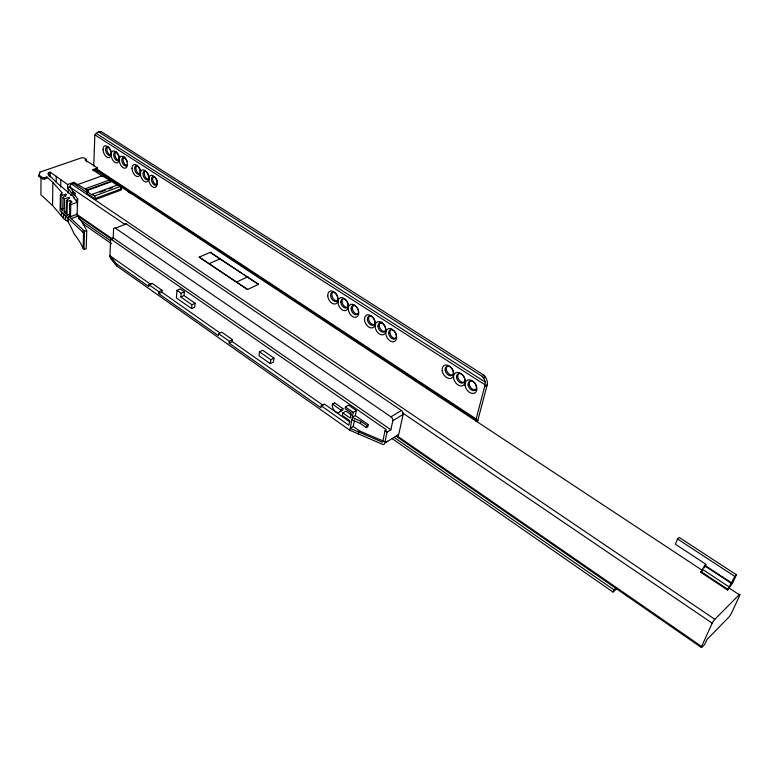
<?xml version="1.0" encoding="UTF-8"?>
<svg xmlns="http://www.w3.org/2000/svg" width="779" height="779" viewBox="0 0 779 779"><rect width="100%" height="100%" fill="white"/><g stroke="black" fill="none" stroke-linecap="round" stroke-linejoin="round"><path stroke-width="1.17" d="M38.96 175.168L42.494 177.583L44.354 177.855L46.857 176.979L46.847 178.216L44.345 179.092L42.485 178.819L38.95 176.405L39.778 172.169L81.814 157.728L84.054 157.884L86.479 159.471L86.411 161.818M39.778 172.169L38.95 176.405M41.014 177.797L40.898 194.74L52.563 205.529L64.073 219.026L68.026 221.577A4.362 3.34 21.8 0 1 68.377 222.122A227.302 177.69 11.1 0 1 74.063 233.719A183.425 98.407 -1.7 0 1 83.119 248.345L83.966 249.153L86.187 248.949L86.751 230.935A188.401 99.196 -1.4 0 0 77.696 216.173L77.579 216.007A1.529 0.516 77.7 0 1 77.16 214.702A1.422 0.497 77.8 0 1 77.121 214.186L77.442 202.17A189.833 98.534 -1.2 0 0 73.839 198.032L74.307 197.447L57.49 183.367L48.317 174.34A2.902 1.431 2.8 0 1 49.116 172.558L50.265 172.169L67.607 184.516L73.791 182.315L85.115 188.839L88.329 191.391L87.306 191.761L87.199 193.659L95.759 199.443L121.281 189.949L121.3 188.839L120.2 186.502L117.795 184.915L92.234 194.322L92.214 195.071L87.306 191.761M42.485 178.819L42.494 177.583M44.345 179.092L44.354 177.855M95.759 199.443L94.648 195.948L92.234 194.322M49.077 176.044L49.116 172.558M50.207 176.979L50.265 172.169M52.563 205.529L52.865 182.413L46.857 176.979M56.185 182.208L56.273 176.249M52.865 182.413L61.853 192.53L60.373 194.964L60.11 210.758L83.567 232.892L83.119 248.345M60.684 187.067L60.801 179.9M61.122 195.656L65.689 194.224L66.234 194.731L63.021 197.428L62.778 210.943L60.889 209.171L61.122 195.656L60.373 194.964M61.463 215.715L61.541 211.46M61.814 194.954L61.853 192.53M63.381 218.178L63.469 213.446M63.605 218.519L63.703 213.709M64.511 198.811L69.078 197.36L69.633 197.876L66.419 200.583L66.147 214.118L64.258 212.336L64.511 198.811L63.021 197.428M65.64 196.464L65.689 194.224M65.563 219.873L65.65 215.296M74.998 195.471L75.057 193.192L73.528 193.961L71.376 192.725L68.172 188.528L67.539 187.593L67.607 184.516M67.325 201.43L70.373 200.446L71.98 201.936L69.837 203.767L69.545 217.312L67.043 214.965L67.325 201.43L66.419 200.583M68.075 193.319L68.172 188.528M68.026 221.577L68.124 217.107M68.377 222.122L68.474 217.545M70.178 209.463L70.373 200.446M86.751 230.935L84.512 231.139L71.21 218.626A1.48 0.643 73.4 0 1 70.49 216.679L70.772 204.634L69.837 203.767M87.258 192.637L73.762 183.513L73.791 182.315M77.472 206.601L77.666 198.947L74.229 194.516L70.84 195.49M83.966 249.153L84.512 231.139M93.792 165.878L94.785 136.452A7.089 3.953 69.4 0 1 94.989 134.952A8.647 6.407 -76.3 0 1 96.275 133.452A7.089 3.963 69.4 0 1 97.95 132.284L100.978 131.456L484.09 375.283L485.385 377.133A8.403 5.92 57.1 0 1 487.177 384.914L477.897 420.115A8.296 5.735 55.6 0 0 477.693 421.507M97.258 171.536L97.385 168.001L85.125 159.938L86.479 159.471M113.189 237.916L113.578 229.269A2.688 1.49 67 0 1 115.409 228.198L391 416.872A3.067 1.996 58.3 0 1 392.791 420.777L390.873 429.745L113.189 237.916L110.667 238.919L109.946 255.337A2.649 1.451 66.3 0 0 109.956 255.736L109.975 256.057M117.795 184.915L117.765 185.655L109.664 179.93L101.874 175.898L92.526 169.715L97.385 168.001M384.466 443.845A3.038 1.948 57.8 0 1 382.489 444.312L349.907 430.29L116.558 265.814L116.646 264.003L109.956 255.736L150.98 284.53M219.59 332.682L161.935 292.222L162.081 290.324L152.09 283.322L148.906 284.724L148.779 286.614L116.646 264.003M349.985 421.994L324.327 404.009L321.221 405.801L320.89 407.748L229.172 343.198L232.327 341.621L232.541 339.712L221.791 332.175L218.626 333.724L218.422 335.632L158.76 293.644L158.897 291.745L148.906 284.724M176.989 290.353L176.366 297.948L191.576 308.581L194.76 307.101L195.11 303.255L184.058 295.572L180.864 297.023L181.176 293.274L176.989 290.353L180.183 288.912L184.38 291.823L184.058 295.572M191.576 308.581L191.926 304.735L195.11 303.255M229.172 343.198L229.386 341.29L232.541 339.712M259.514 351.874L259.008 355.76L270.294 363.647L273.439 361.992L273.984 358.106L262.679 350.248L259.514 351.874L270.829 359.762L273.984 358.106M270.294 363.647L270.829 359.762M351.465 414.964L345.915 411.098L342.818 412.928L342.341 415.528L349.732 420.699L348.875 425.237L321.221 405.801M355.321 415.606L368.243 424.594L366.812 425.47L360.862 421.322L352.225 417.456L355.321 415.606L356.295 410.533L348.525 405.148L345.409 406.979L345.107 408.605L351.212 412.851L350.219 418.109L342.818 412.928M349.907 430.29L353.189 412.383L356.295 410.533M110.667 238.919L386.452 429.852L385.03 430.748L382.606 442.248L350.161 428.353L353.238 426.483L354.484 419.978M358.379 434.049L358.749 432.131M368.243 424.594L367.795 426.804L366.364 427.681L360.434 423.533L360.862 421.322M366.364 427.681L366.812 425.47M390.873 429.745L387.036 432.141L384.67 443.3L398.751 434.4L403.142 414.37A3.048 1.996 58.2 0 0 401.37 410.484L126.276 223.914L115.409 228.198M75.057 193.192L73.333 192.014L69.847 186.668A2.415 1.655 -55.7 0 1 71.804 184.214L73.762 183.513M477.897 420.115L476.105 421.293L476.135 418.975L484.655 386.52A8.413 5.911 57.1 0 0 484.879 384.69A10.39 9.426 -84.2 0 0 485.327 382.138A8.413 5.911 57.1 0 0 483.564 378.282L482.269 376.432L99.021 132.109L97.95 132.284M392.217 438.674L612.995 592.03L613.862 589.771L616.325 587.58M677.545 538.99L675.403 544.229L705.57 564.035L702.444 569.332A4.285 0.867 -56.3 0 0 701.139 571.689L700.857 572.331L727.576 589.995L732.104 583.685A4.353 0.789 -56.3 0 0 733.448 581.319L736.437 574.785L679.239 537.471L677.545 538.99L734.792 576.402L736.437 574.785M701.597 646.482L712.21 623.171A3.291 0.584 -56 0 1 714.84 619.324L739.232 594.708A3.213 0.555 -56.2 0 1 739.748 595.351L731.267 613.579A3.174 0.545 -56.1 0 1 728.745 617.28L707.02 639.471L704.771 644.379L702.23 646.979A3.243 0.565 -55.8 0 1 701.597 646.482L396.599 435.529M727.576 589.995L727.868 589.343A4.333 0.789 -56.3 0 1 729.212 586.976L734.792 576.402M704.966 565.427L731.812 582.945M704.226 567.852L705.365 566.109M76.264 200.719L77.666 198.947M700.857 572.331L702.522 570.754M612.995 592.03L617.095 588.369M484.655 386.52L487.177 384.914M385.508 442.414L387.514 441.138M483.564 378.282L485.385 377.133M482.269 376.432L484.09 375.283M392.791 420.777L403.142 414.37M391 416.872L401.37 410.484M358.311 432.033L359.82 431.108L384.028 441.352M340.783 409.988L342.994 408.683L334.6 402.84L332.38 404.126A5.784 3.632 59.7 0 0 335.73 411.789A5.784 3.632 59.7 0 0 340.783 409.988L332.38 404.126M247.556 289.496L258.492 284.354L210.233 252.338L199.21 257.128L247.556 289.496L199.21 257.128M236.943 281.832L247.897 276.769M181.176 293.274L184.38 291.823M158.76 293.644L161.935 292.222M158.897 291.745L162.081 290.324M209.522 263.487L220.525 258.618M71.21 218.626L77.696 216.173M70.5 216.689L77.131 214.186M95.768 198.314L121.3 188.839M99.985 192.199L105.545 190.154M108.875 188.927L112.205 187.7M70.772 204.634L77.442 202.17M94.648 195.948L120.2 186.502M87.082 190.553L111.631 181.604M85.115 188.839L109.664 179.93M86.936 190.066L111.485 181.127M71.376 192.725L73.333 192.014M77.325 184.701L101.874 175.898M67.539 187.593L69.828 186.775M93.11 170.689L95.369 169.89A2.366 1.607 -56.9 0 1 97.151 170.981M99.021 132.109L100.978 131.456M67.043 214.965L70.081 213.972M64.258 212.336L66.517 211.596M60.889 209.171L63.157 208.441M360.434 423.533L351.806 419.667M96.275 133.452L485.317 382.138M94.989 134.952L484.879 384.69M704.722 565.846L731.52 583.461M96.791 169.062L476.135 418.975M96.479 169.627L476.417 420.105M702.444 569.332L729.212 586.976M95.369 169.89L702.668 570.588M729.076 588.009L739.232 594.708M127.951 191.615L130.999 193.62M701.139 571.689L727.868 589.343M210.233 252.338L242.405 273.682M244.411 275.016L258.492 284.354M71.025 183.688L714.84 619.324M69.818 187.009L124.991 224.459M402.509 412.899L712.21 623.171M76.595 214.186L112.595 239.085M77.131 215.432L112.147 239.669M396.258 436.328L701.382 647.515M385.03 430.748L387.036 432.141M78.572 218.607L110.53 240.76M394.155 437.428L613.862 589.771M82.535 223.554L111.504 243.681M345.409 406.979L353.189 412.383M180.864 297.023L191.926 304.735M232.327 341.621L323.003 405.265M353.238 426.483L359.82 431.108M218.626 333.724L229.386 341.29M110.998 258.94L116.558 265.814M706.241 564.648A4.304 0.876 -56.3 0 1 705.969 565.126M82.72 231.12A185.051 97.687 -1.4 0 1 83.567 232.892M111.046 154.154A4.46 2.503 69.1 0 1 107.385 154.32A4.46 2.503 69.1 0 1 105.778 148.302A4.46 2.503 69.1 0 1 109.44 148.127M109.839 148.623A4.46 2.503 69.1 0 1 110.199 149.178M110.521 149.792A4.46 2.503 69.1 0 1 111.008 151.107M119.138 156.336A4.47 2.532 69 0 1 116.792 160.552A4.47 2.532 69 0 1 113.734 154.038A4.47 2.532 69 0 1 117.97 153.843M118.33 154.408A4.47 2.532 69 0 1 118.924 155.673M119.703 160.026A4.47 2.532 69 0 1 115.535 157.105A4.47 2.532 69 0 1 116.285 151.798M110.852 155.031A4.46 2.503 69.1 0 1 107.336 151.574A4.46 2.503 69.1 0 1 107.823 146.773M127.367 164.69A4.489 2.551 68.8 0 1 123.345 164.496A4.489 2.551 68.8 0 1 122.303 158.186A4.489 2.551 68.8 0 1 126.539 159.685M126.86 160.299A4.489 2.551 68.8 0 1 127.347 161.623M127.522 165.479A4.489 2.551 68.9 0 1 123.442 161.701A4.489 2.551 68.9 0 1 124.854 156.978M140.045 169.257A4.518 2.59 68.6 0 1 138.107 174.253A4.518 2.59 68.6 0 1 134.679 167.748A4.518 2.59 68.6 0 1 139.081 167.417M139.451 167.982A4.518 2.59 68.6 0 1 139.772 168.605M140.756 173.62A4.508 2.6 68.6 0 1 136.637 170.961A4.508 2.6 68.6 0 1 136.948 165.479M148.653 175.343A4.528 2.619 68.5 0 1 146.15 179.54A4.528 2.619 68.5 0 1 143.054 172.928A4.528 2.619 68.5 0 1 147.474 172.811M147.844 173.386A4.528 2.619 68.5 0 1 148.448 174.662M149.13 179.024A4.528 2.619 68.5 0 1 145.128 176.658A4.528 2.619 68.5 0 1 144.982 171.127M157.134 180.796A4.547 2.649 68.3 0 1 154.739 185.061A4.547 2.649 68.3 0 1 151.418 178.742A4.547 2.649 68.3 0 1 155.527 177.748M155.946 178.255A4.547 2.649 68.3 0 1 156.92 180.124M156.774 184.701A4.547 2.649 68.3 0 1 153.239 181.439A4.547 2.649 68.3 0 1 153.405 176.541M358.622 313.733A4.956 3.301 62.5 0 1 353.189 310.996A4.956 3.301 62.5 0 1 354.036 304.959M336.46 294.287A4.917 3.233 63.3 0 1 335.798 301.424A4.917 3.233 63.3 0 1 330.608 295.183A4.917 3.233 63.3 0 1 335.973 293.712M337.541 300.655A4.917 3.233 63.3 0 1 332.497 297.403A4.917 3.233 63.3 0 1 333.441 291.726M338.368 300.061A4.917 3.233 63.3 0 1 337.979 300.412M348.641 306.692A4.937 3.262 62.9 0 1 343.49 305.319A4.937 3.262 62.9 0 1 342.848 298.902M396.355 338.086A5.054 3.418 61 0 1 390.717 335.223A5.054 3.418 61 0 1 391.701 329.157M386.024 330.802A5.025 3.389 61.4 0 1 379.85 327.969A5.025 3.389 61.4 0 1 382.061 322.126M374.962 324.278A4.995 3.35 61.9 0 1 369.84 322.165A4.995 3.35 61.9 0 1 369.47 316.021M476.144 389.568A5.258 3.681 57.2 0 1 470.234 386.803A5.258 3.681 57.2 0 1 470.779 380.541M464.557 382.09A5.219 3.642 57.8 0 1 458.938 379.714A5.219 3.642 57.8 0 1 458.763 373.443M453.096 374.699A5.19 3.603 58.3 0 1 447.321 372.011A5.19 3.603 58.3 0 1 447.798 365.77M453.943 373.93A5.19 3.603 58.3 0 1 453.553 374.368M98.475 132.469A7.079 3.963 69.5 0 1 99.916 131.632M110.696 258.492A2.756 1.013 77.2 0 1 109.956 256.009M124.474 224.654A2.668 1.5 67 0 1 126.276 223.914M342.994 408.683A5.774 3.632 59.7 0 1 340.014 411.341M334.483 403.571A5.774 3.632 59.7 0 1 334.6 402.84M398.546 434.935A3.009 1.948 57.8 0 1 396.871 435.519M103.023 149.695A6.3 3.535 69.1 0 0 109.167 157.631A6.3 3.535 69.1 0 0 108.846 147.796A6.3 3.535 69.1 0 0 103.023 149.695M111.085 154.904A6.329 3.574 69 0 0 117.269 162.889A6.329 3.574 69 0 0 116.986 153.025A6.329 3.574 69 0 0 111.085 154.904M119.226 160.162A6.349 3.603 68.8 0 0 125.448 168.186A6.349 3.603 68.8 0 0 125.195 158.312A6.349 3.603 68.8 0 0 119.226 160.162M132.031 168.43A6.388 3.661 68.6 0 0 138.321 176.521A6.388 3.661 68.6 0 0 138.126 166.618A6.388 3.661 68.6 0 0 132.031 168.43M140.356 173.814A6.407 3.7 68.4 0 0 146.686 181.945A6.407 3.7 68.4 0 0 146.53 172.013A6.407 3.7 68.4 0 0 140.356 173.814M148.76 179.238A6.427 3.739 68.3 0 0 155.138 187.418A6.427 3.739 68.3 0 0 155.011 177.466A6.427 3.739 68.3 0 0 148.76 179.238M351.144 308.873A4.966 3.301 62.5 0 0 356.909 314.628A4.966 3.301 62.5 0 0 356.509 306.848A4.966 3.301 62.5 0 0 351.144 308.873M348.262 309.059A7.021 4.655 62.5 0 0 356.402 317.199A7.021 4.655 62.5 0 0 355.837 306.205A7.021 4.655 62.5 0 0 348.262 309.059M340.832 302.213A4.947 3.262 62.9 0 0 346.538 307.929A4.947 3.262 62.9 0 0 346.11 300.168A4.947 3.262 62.9 0 0 340.832 302.213M337.959 302.398A6.992 4.606 62.9 0 0 346.032 310.48A6.992 4.606 62.9 0 0 345.428 299.516A6.992 4.606 62.9 0 0 337.959 302.398M388.692 333.1A5.054 3.418 61 0 0 394.632 339.011A5.054 3.418 61 0 0 394.34 331.153A5.054 3.418 61 0 0 388.692 333.1M327.755 295.806A6.953 4.557 63.3 0 0 335.759 303.829A6.953 4.557 63.3 0 0 335.116 292.894A6.953 4.557 63.3 0 0 327.755 295.806M377.99 326.197A5.025 3.389 61.4 0 0 383.891 332.058A5.025 3.389 61.4 0 0 383.56 324.23A5.025 3.389 61.4 0 0 377.99 326.197M367.406 319.371A5.005 3.35 61.9 0 0 373.248 325.184A5.005 3.35 61.9 0 0 372.888 317.374A5.005 3.35 61.9 0 0 367.406 319.371M385.761 333.285A7.147 4.83 61 0 0 394.155 341.65A7.147 4.83 61 0 0 393.736 330.559A7.147 4.83 61 0 0 385.761 333.285M375.069 326.382A7.108 4.781 61.4 0 0 383.395 334.688A7.108 4.781 61.4 0 0 382.937 323.616A7.108 4.781 61.4 0 0 375.069 326.382M364.504 319.546A7.079 4.732 61.9 0 0 372.752 327.784A7.079 4.732 61.9 0 0 372.255 316.751A7.079 4.732 61.9 0 0 364.504 319.546M468.121 385.06A5.258 3.681 57.2 0 0 474.937 390.337A5.258 3.681 57.2 0 0 473.739 382.041A5.258 3.681 57.2 0 0 468.121 385.06M465.102 385.556A7.439 5.19 57.2 0 0 474.732 393.044A7.439 5.19 57.2 0 0 473.038 381.311A7.439 5.19 57.2 0 0 465.102 385.556M456.591 377.62A5.229 3.642 57.8 0 0 463.349 382.849A5.229 3.642 57.8 0 0 462.122 374.582A5.229 3.642 57.8 0 0 456.591 377.62M453.592 378.117A7.391 5.141 57.8 0 0 463.125 385.527A7.391 5.141 57.8 0 0 461.411 373.842A7.391 5.141 57.8 0 0 453.592 378.117M445.198 370.259A5.2 3.603 58.4 0 0 451.878 375.449A5.2 3.603 58.4 0 0 450.642 367.201A5.2 3.603 58.4 0 0 445.198 370.259M442.209 370.755A7.352 5.093 58.4 0 0 451.654 378.097A7.352 5.093 58.4 0 0 449.902 366.451A7.352 5.093 58.4 0 0 442.209 370.755"/></g></svg>
